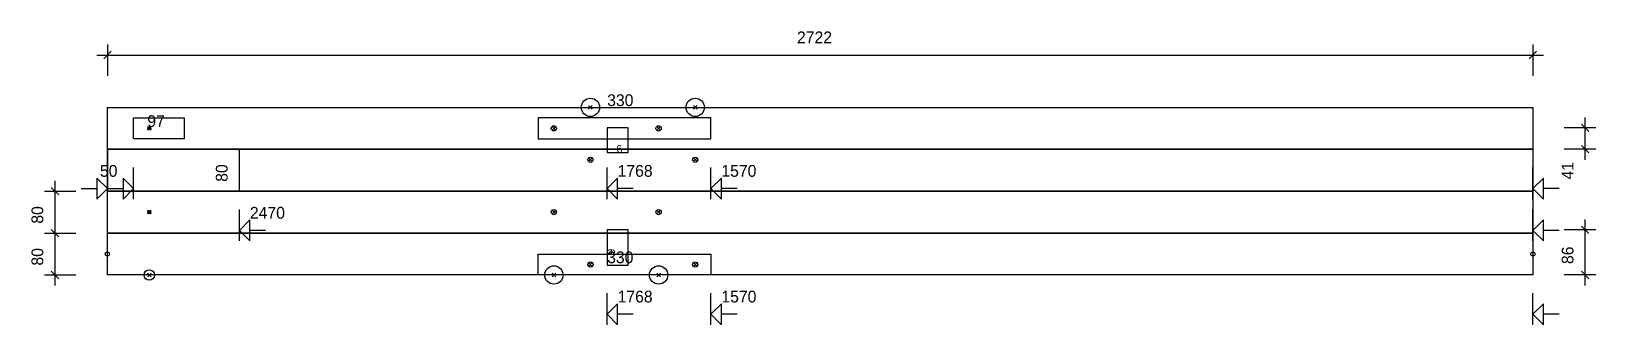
# Model space of a CAD drawing. Header units: millimetres. Extents: x -145 to 2842, y -95 to 465.
import ezdxf
from ezdxf.enums import TextEntityAlignment as Align

# ---------------------------------------------------------------- set-up
doc = ezdxf.new("R2010")
doc.units = ezdxf.units.MM
for name, color, linetype in [('1_SP1-2L', 7, 'CONTINUOUS'), ('CONTOUR', 7, 'CONTINUOUS'), ('CUT_HANDRAIL', 7, 'CONTINUOUS'), ('CUT_OPENING', 7, 'CONTINUOUS'), ('CUT_STEP', 7, 'CONTINUOUS'), ('CUT_STEPTEXT', 7, 'CONTINUOUS'), ('CUT_VANGTENON', 7, 'CONTINUOUS'), ('DIMLINES', 7, 'CONTINUOUS'), ('DIMLINESTEXT', 7, 'CONTINUOUS'), ('DRILLINGS', 7, 'CONTINUOUS')]:
    doc.layers.add(name, color=color, linetype=linetype)

msp = doc.modelspace()

# ---------------------------------------------------------------- linework, layer by layer
at = {"layer": '1_SP1-2L', "color": 0}
for centre in [(0, 40), (2722.064, 40)]:
    msp.add_circle(centre, 4, dxfattribs=at)
at = {"layer": 'CONTOUR', "color": 0, "linetype": '0'}
for points in [[(2722.064, 320), (2722.064, 240), (0, 240), (0, 320), (2722.064, 320)], [(2722.064, 240), (2722.064, 160), (0, 160), (0, 240), (2722.064, 240)], [(2722.064, 160), (2722.064, 80), (0, 80), (0, 160), (2722.064, 160)], [(2722.064, 80), (2722.064, 0), (0, 0), (0, 80), (2722.064, 80)]]:
    msp.add_lwpolyline(points, dxfattribs=at)
at = {"layer": 'CUT_HANDRAIL', "color": 1, "linetype": '1'}
msp.add_lwpolyline([(146.602, 260), (98.301, 260), (50, 260), (50, 300), (146.602, 300), (146.602, 260)], dxfattribs=at)
at = {"layer": 'CUT_OPENING', "color": 1, "linetype": '1'}
msp.add_lwpolyline([(0, 160), (126.032, 160), (252.064, 160), (252.064, 240), (0, 240), (0, 160)], dxfattribs=at)
at = {"layer": 'CUT_STEP', "color": 1, "linetype": '1'}
for points in [[(954.207, 234), (974.207, 234), (994.207, 234), (994.207, 240), (994.207, 275), (994.207, 281), (954.207, 281), (954.207, 275), (954.207, 240), (954.207, 234)], [(954.207, 80), (954.207, 52.5), (954.207, 25), (954.207, 19), (994.207, 19), (994.207, 25), (994.207, 80), (994.207, 86), (954.207, 86), (954.207, 80)]]:
    msp.add_lwpolyline(points, dxfattribs=at)
at = {"layer": 'CUT_VANGTENON', "color": 1, "linetype": '1'}
for points in [[(1152.448, 300), (987.522, 300), (822.597, 300), (822.597, 260), (1152.448, 260), (1152.448, 300)], [(1152.448, 0), (987.522, 0), (822.597, 0), (822.597, 40), (1152.448, 40), (1152.448, 0)]]:
    msp.add_lwpolyline(points, dxfattribs=at)
at = {"layer": 'DIMLINES', "color": 0}
for p, q in [((-20, 420), (2742.064, 420)), ((7.071, 427.071), (-7.071, 412.929)), ((0, 440), (0, 380)), ((2729.135, 427.071), (2714.993, 412.929)), ((2722.064, 440), (2722.064, 380)), ((2822.064, 220), (2822.064, 301)), ((2842.064, 281), (2782.064, 281)), ((2814.993, 288.071), (2829.135, 273.929)), ((2842.064, 240), (2782.064, 240)), ((2814.993, 247.071), (2829.135, 232.929)), ((-100, 60), (-100, 180)), ((0, 165), (-20, 185)), ((-20, 185), (-20, 145)), ((0, 145), (0, 205)), ((50, 165), (30, 185)), ((30, 185), (30, 145)), ((50, 145), (50, 205)), ((954.207, 145), (954.207, 205)), ((954.207, 165), (974.207, 185)), ((974.207, 145), (974.207, 185)), ((1152.448, 145), (1152.448, 205)), ((1152.448, 165), (1172.448, 185)), ((1172.448, 145), (1172.448, 185)), ((2722.064, 145), (2722.064, 205)), ((2722.064, 165), (2742.064, 185)), ((2742.064, 145), (2742.064, 185)), ((-120, 160), (-60, 160)), ((-107.071, 167.071), (-92.929, 152.929)), ((-50, 165), (-20, 165)), ((0, 165), (-20, 145)), ((0, 165), (30, 165)), ((50, 165), (30, 145)), ((954.207, 165), (974.207, 145)), ((1004.207, 165), (974.207, 165)), ((1152.448, 165), (1172.448, 145)), ((1202.448, 165), (1172.448, 165)), ((2722.064, 165), (2742.064, 145)), ((2772.064, 165), (2742.064, 165)), ((252.064, 65), (252.064, 125)), ((2722.064, 65), (2722.064, 125)), ((-100, -20), (-100, 100)), ((252.064, 85), (272.064, 105)), ((272.064, 65), (272.064, 105)), ((2722.064, 85), (2742.064, 105)), ((2742.064, 65), (2742.064, 105)), ((2814.993, 93.071), (2829.135, 78.929)), ((2822.064, -20), (2822.064, 106)), ((-120, 80), (-60, 80)), ((-120, 80), (-60, 80)), ((-107.071, 87.071), (-92.929, 72.929)), ((-107.071, 87.071), (-92.929, 72.929)), ((252.064, 85), (272.064, 65)), ((302.064, 85), (272.064, 85)), ((2722.064, 85), (2742.064, 65)), ((2772.064, 85), (2742.064, 85)), ((2842.064, 86), (2782.064, 86)), ((-120, 0), (-60, 0)), ((-107.071, 7.071), (-92.929, -7.071)), ((2842.064, 0), (2782.064, 0)), ((2814.993, 7.071), (2829.135, -7.071)), ((954.207, -95), (954.207, -35)), ((954.207, -75), (974.207, -55)), ((974.207, -95), (974.207, -55)), ((1152.448, -95), (1152.448, -35)), ((1152.448, -75), (1172.448, -55)), ((1172.448, -95), (1172.448, -55)), ((2722.064, -95), (2722.064, -35)), ((2722.064, -75), (2742.064, -55)), ((2742.064, -95), (2742.064, -55)), ((954.207, -75), (974.207, -95)), ((1004.207, -75), (974.207, -75)), ((1152.448, -75), (1172.448, -95)), ((1202.448, -75), (1172.448, -75)), ((2722.064, -75), (2742.064, -95)), ((2772.064, -75), (2742.064, -75))]:
    msp.add_line(p, q, dxfattribs=at)
at = {"layer": 'DRILLINGS', "color": 3}
for p, q in [((925.983, 323.536), (918.912, 316.464)), ((918.913, 323.536), (925.982, 316.464)), ((1125.983, 323.536), (1118.912, 316.464)), ((1118.913, 323.536), (1125.982, 316.464)), ((83.536, 283.536), (76.464, 276.464)), ((76.466, 283.536), (83.534, 276.464)), ((856.132, 283.536), (849.061, 276.464)), ((849.062, 283.536), (856.131, 276.464)), ((1056.132, 283.536), (1049.061, 276.464)), ((1049.062, 283.536), (1056.131, 276.464)), ((925.983, 223.536), (918.912, 216.464)), ((918.913, 223.536), (925.982, 216.464)), ((1125.983, 223.536), (1118.912, 216.464)), ((1118.913, 223.536), (1125.982, 216.464)), ((83.536, 123.536), (76.464, 116.464)), ((76.466, 123.536), (83.534, 116.464)), ((856.132, 123.536), (849.061, 116.464)), ((849.062, 123.536), (856.131, 116.464)), ((1056.132, 123.536), (1049.061, 116.464)), ((1049.062, 123.536), (1056.131, 116.464)), ((83.536, 3.536), (76.464, -3.536)), ((76.466, 3.536), (83.534, -3.536)), ((856.132, 3.536), (849.061, -3.536)), ((849.062, 3.536), (856.131, -3.536)), ((925.983, 23.536), (918.912, 16.464)), ((918.913, 23.536), (925.982, 16.464)), ((1056.132, 3.536), (1049.061, -3.536)), ((1049.062, 3.536), (1056.131, -3.536)), ((1125.983, 23.536), (1118.912, 16.464)), ((1118.913, 23.536), (1125.982, 16.464))]:
    msp.add_line(p, q, dxfattribs=at)
for centre, radius in [((922.448, 320), 17.5), ((1122.448, 320), 17.5), ((80, 280), 3), ((852.597, 280), 5), ((1052.597, 280), 5), ((922.448, 220), 5), ((1122.448, 220), 5), ((80, 120), 3), ((852.597, 120), 5), ((1052.597, 120), 5), ((80, 0), 10), ((852.597, 0), 17.5), ((922.448, 20), 5), ((1052.597, 0), 17.5), ((1122.448, 20), 5)]:
    msp.add_circle(centre, radius, dxfattribs=at)

# ---------------------------------------------------------------- texts
at = {"layer": 'CUT_STEPTEXT'}
for rotation, p in [(188, (984.207, 234)), (90, (954.207, 38.75))]:
    msp.add_text('9', height=15, rotation=rotation, dxfattribs=at).set_placement(p, align=Align.TOP_LEFT)
at = {"layer": 'DIMLINESTEXT'}
for s, p in [('2722', (1316.811, 465)), ('330', (954.357, 345)), ('97', (76.19, 305)), ('50', (-14.221, 210)), ('1768', (974.207, 210)), ('1570', (1172.448, 210)), ('2470', (272.064, 130)), ('330', (954.357, 45)), ('1768', (974.207, -30)), ('1570', (1172.448, -30))]:
    msp.add_text(s, height=22.5, dxfattribs=at).set_placement(p, align=Align.TOP_LEFT)
for s, p in [('80', (207.064, 177.889)), ('41', (2777.064, 182.279)), ('80', (-145, 97.889)), ('80', (-145, 17.889)), ('86', (2777.064, 20.889))]:
    msp.add_text(s, height=22.5, rotation=90, dxfattribs=at).set_placement(p, align=Align.TOP_LEFT)

doc.saveas('drawing.dxf')
